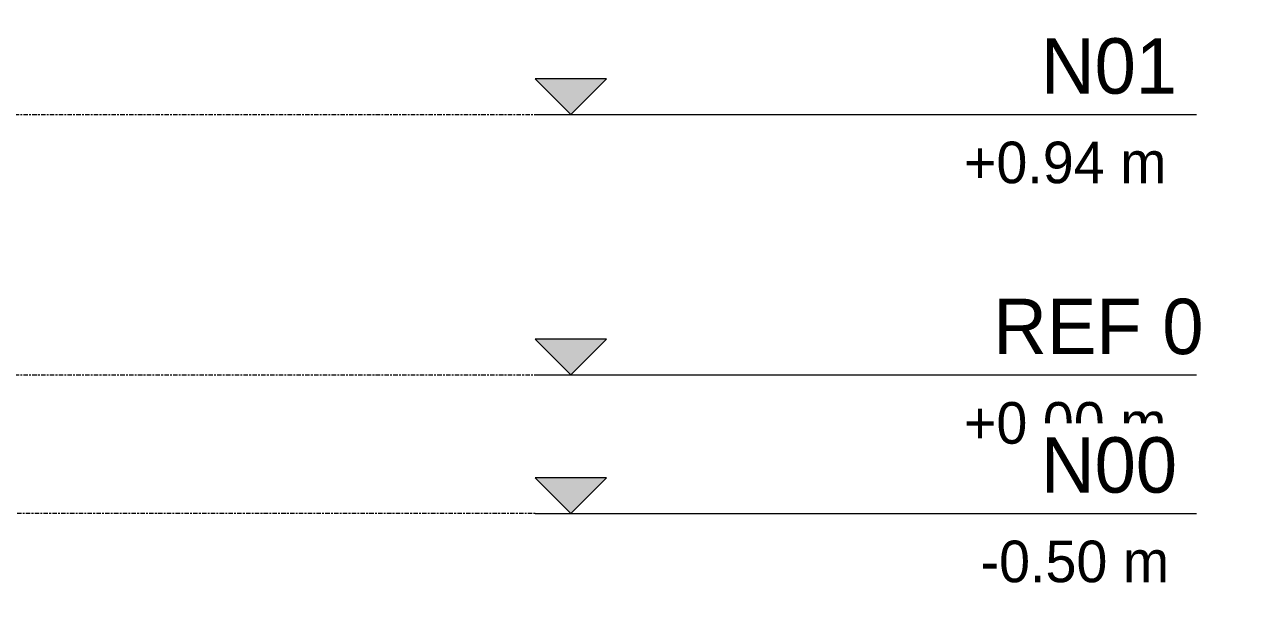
# Model space of a CAD drawing. Header units: centimetres. Extents: x -6111 to 13767, y -285 to 1600.
# Drawn here: x -4580.7 to -4140.4, y -78.6 to 126.5 of the extents above; entities that cross this region are included whole.
import ezdxf

# ---------------------------------------------------------------- set-up
doc = ezdxf.new("R2010")
doc.units = ezdxf.units.CM
doc.linetypes.add('Centre', pattern=[3.175, 0.635, -0.475, 1.59, -0.475])
doc.layers.add('A-FLOR-LEVL', color=7, linetype='Continuous', lineweight=9)
doc.styles.add('Century Gothic', font='GOTHIC.TTF', dxfattribs={"height": 20})
doc.styles.add('Century Gothic_1', font='GOTHIC.TTF', dxfattribs={"height": 15})

# ---------------------------------------------------------------- blocks, each defined once
blk = doc.blocks.new('Level - Con_Triangulo-1145637-Elevación Eje 1')
at = {"layer": 'A-FLOR-LEVL', "true_color": 0xe2e2e2}
blk.add_hatch(color=254, dxfattribs=at).paths.add_polyline_path([(-5896.92, 12.86), (-5884.06, 0), (-5871.2, 12.86)])
at = {"layer": 'A-FLOR-LEVL', "color": 253, "true_color": 0xaaaaaa}
for p, q in [((-5896.92, 12.86), (-5871.2, 12.86)), ((-5884.06, 0), (-5896.92, 12.86)), ((-5871.2, 12.86), (-5884.06, 0)), ((-5871.2, 0), (-6109.64, 0))]:
    blk.add_line(p, q, dxfattribs=at)

msp = doc.modelspace()

# ---------------------------------------------------------------- linework, layer by layer
at = {"layer": 'A-FLOR-LEVL', "color": 253, "linetype": 'Centre', "true_color": 0xaaaaaa}
for p, q in [((-5871.196, 94), (-4396.473, 94)), ((-5871.196, 0), (-4396.473, 0)), ((-4396.473, -50), (-5871.196, -50))]:
    msp.add_line(p, q, dxfattribs=at)

# ---------------------------------------------------------------- block references
at = {"layer": 'A-FLOR-LEVL', "color": 253, "true_color": 0xaaaaaa, "extrusion": (0, 0, -1)}
for p in [(10267.668, 94), (10267.668, 0), (10267.668, -50)]:
    msp.add_blockref('Level - Con_Triangulo-1145637-Elevación Eje 1', p, dxfattribs=at)

# ---------------------------------------------------------------- texts
at = {"layer": 'A-FLOR-LEVL', "color": 9, "true_color": 0xb7b7b7, "char_height": 15, "attachment_point": 1, "style": 'Century Gothic_1', "bg_fill": 3, "box_fill_scale": 1.25, "bg_fill_color": 256, "bg_fill_true_color": 13158600, "bg_fill_transparency": 0}
for s, insert, width in [('+0.94 m', (-4241.915, 84.156), 97.80587), ('+0.00 m', (-4241.915, -9.844), 97.80587), ('-0.50 m', (-4235.915, -59.844), 90.59069)]:
    msp.add_mtext(s, dxfattribs=dict(at, insert=insert, width=width))

# ---------------------------------------------------------------- next in the draw order: texts
at = {"layer": 'A-FLOR-LEVL', "color": 9, "true_color": 0xb7b7b7, "char_height": 20, "attachment_point": 1, "style": 'Century Gothic', "bg_fill": 3, "box_fill_scale": 1.25, "bg_fill_color": 256, "bg_fill_true_color": 13158600, "bg_fill_transparency": 0}
for s, insert, width in [('N01', (-4214.115, 121.468), 64.135), ('REF 0', (-4231.315, 27.468), 84.97887), ('N00', (-4214.115, -22.532), 64.135)]:
    msp.add_mtext(s, dxfattribs=dict(at, insert=insert, width=width))

doc.saveas('drawing.dxf')
